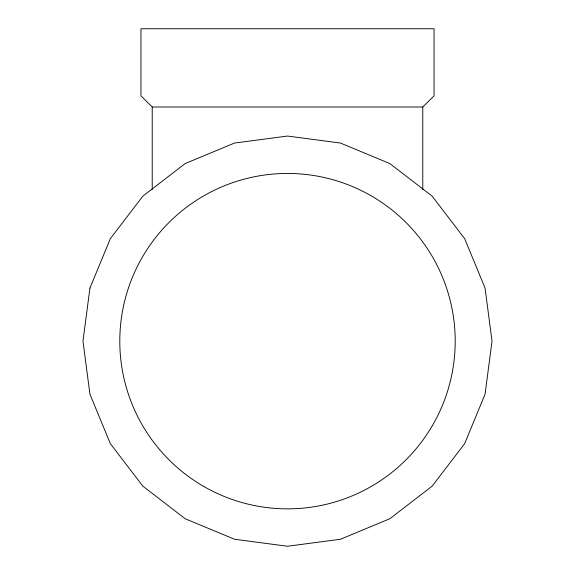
<?xml version="1.0" encoding="UTF-8"?>
<svg xmlns="http://www.w3.org/2000/svg" width="575" height="575" viewBox="0 0 575 575"><rect width="100%" height="100%" fill="white"/><g stroke="black" fill="none" stroke-linecap="round" stroke-linejoin="round"><path stroke-width="0.86" d="M152.224 189.577L152.224 107.007L140.947 95.831L140.947 28.75L434.053 28.75L434.053 95.831L422.776 107.007L152.224 107.007M422.776 189.577L422.776 107.007M89.937 288.075L82.972 341.147L89.937 394.227L110.364 443.684L142.866 486.162L185.222 518.765L234.557 539.257L287.5 546.25L340.443 539.257L389.778 518.765L432.134 486.162L464.636 443.684L485.063 394.227L492.027 341.147L485.063 288.075L464.636 238.611L432.134 196.132L389.778 163.537L340.443 143.046L287.5 136.052L234.557 143.046L185.222 163.537L142.866 196.132L110.364 238.611L89.937 288.075M203.651 486.385A167.699 167.699 0 0 0 455.199 341.147A167.699 167.699 0 0 0 203.651 195.917A167.699 167.699 0 0 0 203.651 486.385"/></g></svg>
